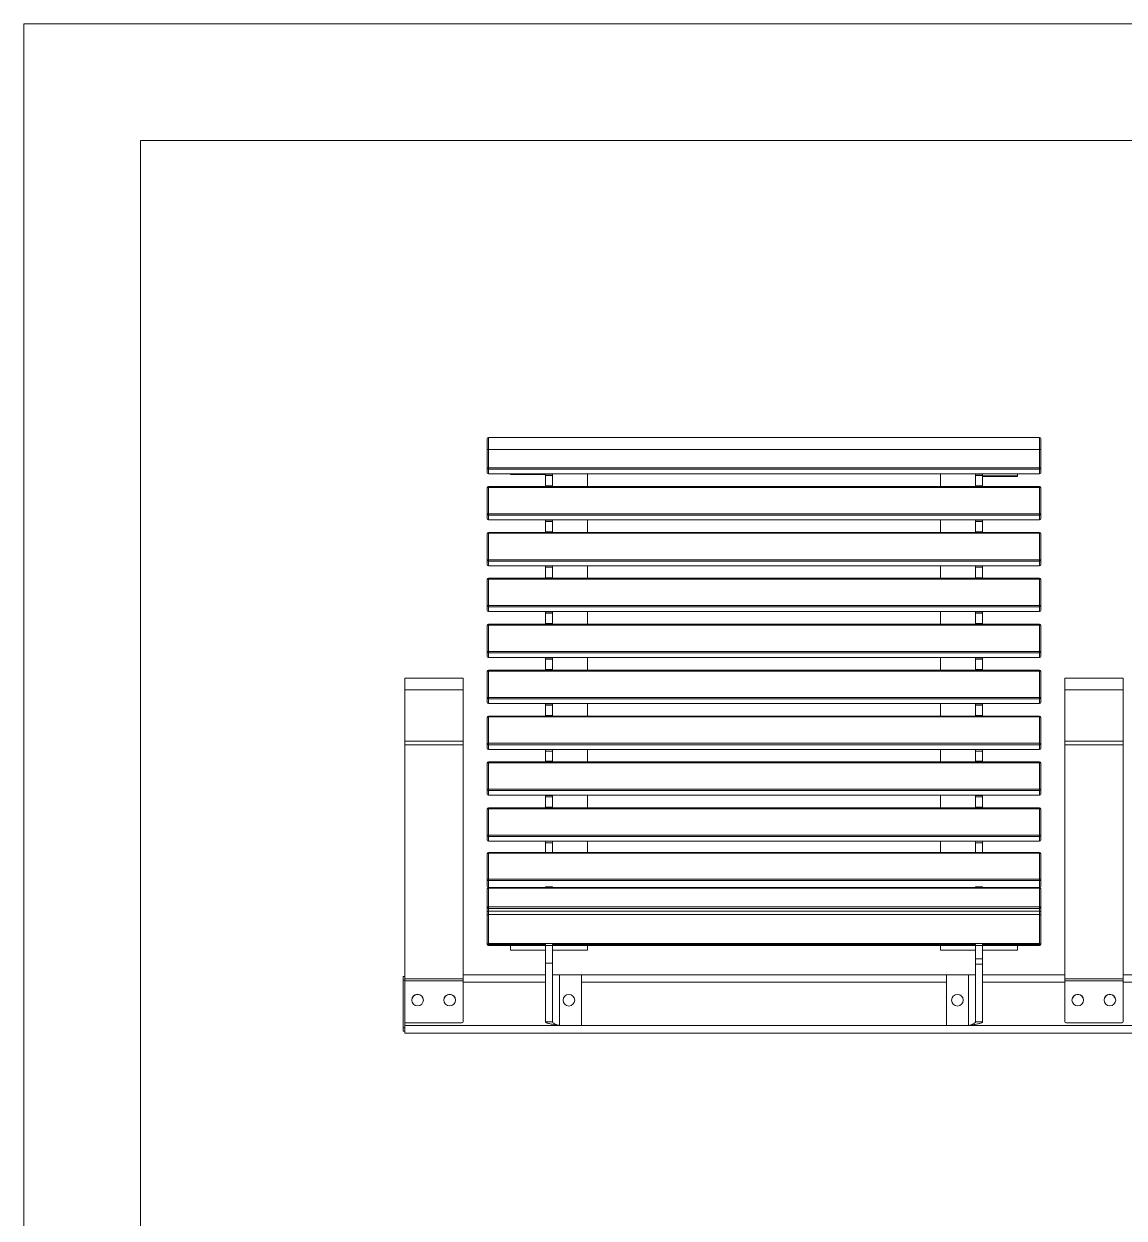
# Model space of a CAD drawing. Header units: millimetres. Extents: x 2717 to 8657, y -3129 to 1071.
# Drawn here: x 2717 to 3662, y 46 to 1071 of the extents above; entities that cross this region are included whole.
import ezdxf

# ---------------------------------------------------------------- set-up
doc = ezdxf.new("R2010")
doc.units = ezdxf.units.MM
doc.layers.add('tabelka', color=155, linetype='Continuous')

# ---------------------------------------------------------------- blocks, each defined once
blk = doc.blocks.new('front')
at = {"color": 7, "linetype": 'Continuous', "lineweight": 15}
for p, q in [((-5113.3, -1419.1), (-5113.3, -1409.6)), ((-4639.3, -1408.6), (-5112.3, -1408.6)), ((-5112.3, -1408.6), (-5112.3, -1418.9)), ((-4639.3, -1418.9), (-4639.3, -1408.6)), ((-4638.3, -1409.6), (-4638.3, -1419.1)), ((-5113.3, -1434.9), (-5113.3, -1419.1)), ((-5112.3, -1418.9), (-5112.3, -1434.7)), ((-4639.3, -1418.9), (-5112.3, -1418.9)), ((-4639.3, -1434.7), (-4639.3, -1418.9)), ((-4638.3, -1419.1), (-4638.3, -1434.9)), ((-5113.3, -1438.9), (-5113.3, -1434.9)), ((-5112.3, -1434.7), (-5112.3, -1435.8)), ((-5112.3, -1434.7), (-4639.3, -1434.7)), ((-4639.3, -1435.8), (-5112.3, -1435.8)), ((-5112.3, -1435.8), (-5112.3, -1439.8)), ((-5112.3, -1439.8), (-4639.3, -1439.8)), ((-5112.3, -1439.9), (-5112.3, -1439.8)), ((-5112.3, -1439.9), (-4639.3, -1439.9)), ((-5093.3, -1439.9), (-5093.3, -1440.4)), ((-5063.3, -1440.4), (-5093.3, -1440.4)), ((-5063.3, -1440), (-5063.3, -1439.9)), ((-5057.3, -1440), (-5063.3, -1440)), ((-5063.3, -1441.2), (-5063.3, -1440)), ((-5057.3, -1441.2), (-5063.3, -1441.2)), ((-5063.3, -1450.1), (-5063.3, -1441.2)), ((-5057.3, -1440), (-5057.3, -1439.9)), ((-5057.3, -1440), (-5057.3, -1441.2)), ((-5057.3, -1450.1), (-5057.3, -1441.2)), ((-5027.3, -1439.9), (-5027.3, -1450.6)), ((-4724.3, -1439.9), (-4724.3, -1450.6)), ((-4694.3, -1440), (-4694.3, -1439.9)), ((-4688.3, -1440), (-4694.3, -1440)), ((-4694.3, -1441.2), (-4694.3, -1440)), ((-4688.3, -1441.2), (-4694.3, -1441.2)), ((-4694.3, -1450.1), (-4694.3, -1441.2)), ((-4688.3, -1440), (-4688.3, -1439.9)), ((-4688.3, -1440), (-4688.3, -1441.2)), ((-4688.3, -1450.1), (-4688.3, -1441.2)), ((-4658.3, -1441.5), (-4688.3, -1441.5)), ((-4658.3, -1442.2), (-4688.3, -1442.2)), ((-4658.3, -1439.9), (-4658.3, -1441.5)), ((-4658.3, -1441.5), (-4658.3, -1442.2)), ((-4639.3, -1435.8), (-4639.3, -1434.7)), ((-4639.3, -1439.8), (-4639.3, -1435.8)), ((-4639.3, -1439.8), (-4639.3, -1439.9)), ((-4638.3, -1434.9), (-4638.3, -1438.9)), ((-5113.3, -1474.3), (-5113.3, -1451.6)), ((-4639.3, -1450.6), (-5112.3, -1450.6)), ((-5112.3, -1450.6), (-5112.3, -1451.4)), ((-5112.3, -1451.4), (-5112.3, -1474.1)), ((-4639.3, -1451.4), (-5112.3, -1451.4)), ((-5063.3, -1450.1), (-5057.3, -1450.1)), ((-5063.3, -1450.6), (-5063.3, -1450.1)), ((-5057.3, -1450.1), (-5057.3, -1450.6)), ((-4694.3, -1450.1), (-4688.3, -1450.1)), ((-4694.3, -1450.6), (-4694.3, -1450.1)), ((-4688.3, -1450.1), (-4688.3, -1450.6)), ((-4639.3, -1451.4), (-4639.3, -1450.6)), ((-4639.3, -1474.1), (-4639.3, -1451.4)), ((-4638.3, -1451.6), (-4638.3, -1474.3)), ((-5113.3, -1478.2), (-5113.3, -1474.3)), ((-5112.3, -1475.2), (-5112.3, -1474.1)), ((-5112.3, -1474.1), (-4639.3, -1474.1)), ((-4639.3, -1475.2), (-5112.3, -1475.2)), ((-5112.3, -1475.2), (-5112.3, -1479.2)), ((-4639.3, -1474.1), (-4639.3, -1475.2)), ((-4639.3, -1479.2), (-4639.3, -1475.2)), ((-4638.3, -1474.3), (-4638.3, -1478.2)), ((-5112.3, -1479.2), (-4639.3, -1479.2)), ((-5112.3, -1479.2), (-4639.3, -1479.2)), ((-5112.3, -1479.2), (-5112.3, -1479.2)), ((-5063.3, -1479.4), (-5063.3, -1479.2)), ((-5057.3, -1479.4), (-5063.3, -1479.4)), ((-5063.3, -1480.6), (-5063.3, -1479.4)), ((-5057.3, -1480.6), (-5063.3, -1480.6)), ((-5063.3, -1489.5), (-5063.3, -1480.6)), ((-5057.3, -1479.4), (-5057.3, -1479.2)), ((-5057.3, -1479.4), (-5057.3, -1480.6)), ((-5057.3, -1489.5), (-5057.3, -1480.6)), ((-5027.3, -1479.2), (-5027.3, -1490)), ((-4724.3, -1479.2), (-4724.3, -1490)), ((-4694.3, -1479.4), (-4694.3, -1479.2)), ((-4688.3, -1479.4), (-4694.3, -1479.4)), ((-4694.3, -1480.6), (-4694.3, -1479.4)), ((-4688.3, -1480.6), (-4694.3, -1480.6)), ((-4694.3, -1489.5), (-4694.3, -1480.6)), ((-4688.3, -1479.4), (-4688.3, -1479.2)), ((-4688.3, -1479.4), (-4688.3, -1480.6)), ((-4688.3, -1489.5), (-4688.3, -1480.6)), ((-4639.3, -1479.2), (-4639.3, -1479.2)), ((-5113.3, -1513.6), (-5113.3, -1491)), ((-4639.3, -1490), (-5112.3, -1490)), ((-5112.3, -1490), (-5112.3, -1490.8)), ((-5112.3, -1490.8), (-5112.3, -1513.5)), ((-4639.3, -1490.8), (-5112.3, -1490.8)), ((-5063.3, -1489.5), (-5057.3, -1489.5)), ((-5063.3, -1490), (-5063.3, -1489.5)), ((-5057.3, -1489.5), (-5057.3, -1490)), ((-4694.3, -1489.5), (-4688.3, -1489.5)), ((-4694.3, -1490), (-4694.3, -1489.5)), ((-4688.3, -1489.5), (-4688.3, -1490)), ((-4639.3, -1490.8), (-4639.3, -1490)), ((-4639.3, -1513.5), (-4639.3, -1490.8)), ((-4638.3, -1491), (-4638.3, -1513.6)), ((-5113.3, -1517.6), (-5113.3, -1513.6)), ((-5112.3, -1513.5), (-4639.3, -1513.5)), ((-5112.3, -1514.6), (-5112.3, -1513.5)), ((-4639.3, -1514.6), (-5112.3, -1514.6)), ((-5112.3, -1514.6), (-5112.3, -1518.6)), ((-4639.3, -1513.5), (-4639.3, -1514.6)), ((-4639.3, -1518.6), (-4639.3, -1514.6)), ((-4638.3, -1513.6), (-4638.3, -1517.6)), ((-5112.3, -1518.6), (-4639.3, -1518.6)), ((-5112.3, -1518.6), (-4639.3, -1518.6)), ((-5112.3, -1518.6), (-5112.3, -1518.6)), ((-5063.3, -1518.8), (-5063.3, -1518.6)), ((-5057.3, -1518.8), (-5063.3, -1518.8)), ((-5063.3, -1520), (-5063.3, -1518.8)), ((-5057.3, -1520), (-5063.3, -1520)), ((-5063.3, -1528.9), (-5063.3, -1520)), ((-5057.3, -1518.8), (-5057.3, -1518.6)), ((-5057.3, -1518.8), (-5057.3, -1520)), ((-5057.3, -1528.9), (-5057.3, -1520)), ((-5027.3, -1518.6), (-5027.3, -1529.4)), ((-4724.3, -1518.6), (-4724.3, -1529.4)), ((-4694.3, -1518.8), (-4694.3, -1518.6)), ((-4688.3, -1518.8), (-4694.3, -1518.8)), ((-4694.3, -1520), (-4694.3, -1518.8)), ((-4688.3, -1520), (-4694.3, -1520)), ((-4694.3, -1528.9), (-4694.3, -1520)), ((-4688.3, -1518.8), (-4688.3, -1518.6)), ((-4688.3, -1518.8), (-4688.3, -1520)), ((-4688.3, -1528.9), (-4688.3, -1520)), ((-4639.3, -1518.6), (-4639.3, -1518.6)), ((-5113.3, -1553), (-5113.3, -1530.4)), ((-4639.3, -1529.4), (-5112.3, -1529.4)), ((-5112.3, -1529.4), (-5112.3, -1530.2)), ((-5112.3, -1530.2), (-5112.3, -1552.9)), ((-4639.3, -1530.2), (-5112.3, -1530.2)), ((-5063.3, -1528.9), (-5057.3, -1528.9)), ((-5063.3, -1529.4), (-5063.3, -1528.9)), ((-5057.3, -1528.9), (-5057.3, -1529.4)), ((-4694.3, -1528.9), (-4688.3, -1528.9)), ((-4694.3, -1529.4), (-4694.3, -1528.9)), ((-4688.3, -1528.9), (-4688.3, -1529.4)), ((-4639.3, -1530.2), (-4639.3, -1529.4)), ((-4639.3, -1552.9), (-4639.3, -1530.2)), ((-4638.3, -1530.4), (-4638.3, -1553)), ((-5113.3, -1557), (-5113.3, -1553)), ((-5112.3, -1554), (-5112.3, -1552.9)), ((-5112.3, -1552.9), (-4639.3, -1552.9)), ((-4639.3, -1554), (-5112.3, -1554)), ((-5112.3, -1554), (-5112.3, -1558)), ((-4639.3, -1552.9), (-4639.3, -1554)), ((-4639.3, -1558), (-4639.3, -1554)), ((-4638.3, -1553), (-4638.3, -1557)), ((-5112.3, -1558), (-4639.3, -1558)), ((-5112.3, -1558), (-4639.3, -1558)), ((-5112.3, -1558), (-5112.3, -1558)), ((-5063.3, -1558.2), (-5063.3, -1558)), ((-5057.3, -1558.2), (-5063.3, -1558.2)), ((-5063.3, -1559.4), (-5063.3, -1558.2)), ((-5057.3, -1559.4), (-5063.3, -1559.4)), ((-5063.3, -1568.3), (-5063.3, -1559.4)), ((-5057.3, -1558.2), (-5057.3, -1558)), ((-5057.3, -1558.2), (-5057.3, -1559.4)), ((-5057.3, -1568.3), (-5057.3, -1559.4)), ((-5027.3, -1558), (-5027.3, -1568.8)), ((-4724.3, -1558), (-4724.3, -1568.8)), ((-4694.3, -1558.2), (-4694.3, -1558)), ((-4688.3, -1558.2), (-4694.3, -1558.2)), ((-4694.3, -1559.4), (-4694.3, -1558.2)), ((-4688.3, -1559.4), (-4694.3, -1559.4)), ((-4694.3, -1568.3), (-4694.3, -1559.4)), ((-4688.3, -1558.2), (-4688.3, -1558)), ((-4688.3, -1558.2), (-4688.3, -1559.4)), ((-4688.3, -1568.3), (-4688.3, -1559.4)), ((-4639.3, -1558), (-4639.3, -1558)), ((-5113.3, -1592.4), (-5113.3, -1569.8)), ((-4639.3, -1568.8), (-5112.3, -1568.8)), ((-5112.3, -1568.8), (-5112.3, -1569.6)), ((-5112.3, -1569.6), (-5112.3, -1592.3)), ((-4639.3, -1569.6), (-5112.3, -1569.6)), ((-5063.3, -1568.3), (-5057.3, -1568.3)), ((-5063.3, -1568.8), (-5063.3, -1568.3)), ((-5057.3, -1568.3), (-5057.3, -1568.8)), ((-4694.3, -1568.3), (-4688.3, -1568.3)), ((-4694.3, -1568.8), (-4694.3, -1568.3)), ((-4688.3, -1568.3), (-4688.3, -1568.8)), ((-4639.3, -1569.6), (-4639.3, -1568.8)), ((-4639.3, -1592.3), (-4639.3, -1569.6)), ((-4638.3, -1569.8), (-4638.3, -1592.4)), ((-5113.3, -1596.4), (-5113.3, -1592.4)), ((-5112.3, -1593.4), (-5112.3, -1592.3)), ((-5112.3, -1592.3), (-4639.3, -1592.3)), ((-4639.3, -1593.4), (-5112.3, -1593.4)), ((-5112.3, -1593.4), (-5112.3, -1597.4)), ((-5112.3, -1597.4), (-4639.3, -1597.4)), ((-5112.3, -1597.4), (-4639.3, -1597.4)), ((-5112.3, -1597.4), (-5112.3, -1597.4)), ((-5063.3, -1597.6), (-5063.3, -1597.4)), ((-5057.3, -1597.6), (-5063.3, -1597.6)), ((-5063.3, -1598.8), (-5063.3, -1597.6)), ((-5057.3, -1597.6), (-5057.3, -1597.4)), ((-5057.3, -1597.6), (-5057.3, -1598.8)), ((-5027.3, -1597.4), (-5027.3, -1608.2)), ((-4724.3, -1597.4), (-4724.3, -1608.2)), ((-4694.3, -1597.6), (-4694.3, -1597.4)), ((-4688.3, -1597.6), (-4694.3, -1597.6)), ((-4694.3, -1598.8), (-4694.3, -1597.6)), ((-4688.3, -1597.6), (-4688.3, -1597.4)), ((-4688.3, -1597.6), (-4688.3, -1598.8)), ((-4639.3, -1592.3), (-4639.3, -1593.4)), ((-4639.3, -1597.4), (-4639.3, -1593.4)), ((-4639.3, -1597.4), (-4639.3, -1597.4)), ((-4638.3, -1592.4), (-4638.3, -1596.4)), ((-4639.3, -1608.2), (-5112.3, -1608.2)), ((-5112.3, -1608.2), (-5112.3, -1609)), ((-5057.3, -1598.8), (-5063.3, -1598.8)), ((-5063.3, -1607.7), (-5063.3, -1598.8)), ((-5063.3, -1607.7), (-5057.3, -1607.7)), ((-5063.3, -1608.2), (-5063.3, -1607.7)), ((-5057.3, -1607.7), (-5057.3, -1598.8)), ((-5057.3, -1607.7), (-5057.3, -1608.2)), ((-4688.3, -1598.8), (-4694.3, -1598.8)), ((-4694.3, -1607.7), (-4694.3, -1598.8)), ((-4694.3, -1607.7), (-4688.3, -1607.7)), ((-4694.3, -1608.2), (-4694.3, -1607.7)), ((-4688.3, -1607.7), (-4688.3, -1598.8)), ((-4688.3, -1607.7), (-4688.3, -1608.2)), ((-4639.3, -1609), (-4639.3, -1608.2)), ((-5184.1, -1615), (-5134.1, -1615)), ((-5184.1, -1615), (-5184.1, -1625)), ((-5134.1, -1615), (-5134.1, -1625)), ((-5113.3, -1631.8), (-5113.3, -1609.2)), ((-5112.3, -1609), (-5112.3, -1631.6)), ((-4639.3, -1609), (-5112.3, -1609)), ((-4639.3, -1631.6), (-4639.3, -1609)), ((-4638.3, -1609.2), (-4638.3, -1631.8)), ((-4617.5, -1615), (-4617.5, -1625)), ((-4617.5, -1615), (-4567.5, -1615)), ((-4567.5, -1615), (-4567.5, -1625)), ((-5184.1, -1625), (-5184.1, -1669.2)), ((-5184.1, -1625), (-5134.1, -1625)), ((-5134.1, -1625), (-5134.1, -1669.2)), ((-4617.5, -1625), (-4567.5, -1625)), ((-4617.5, -1625), (-4617.5, -1669.2)), ((-4567.5, -1625), (-4567.5, -1669.2)), ((-5113.3, -1635.8), (-5113.3, -1631.8)), ((-5112.3, -1631.6), (-4639.3, -1631.6)), ((-5112.3, -1632.8), (-5112.3, -1631.6)), ((-4639.3, -1632.8), (-5112.3, -1632.8)), ((-5112.3, -1632.8), (-5112.3, -1636.8)), ((-5112.3, -1636.8), (-4639.3, -1636.8)), ((-5112.3, -1636.8), (-4639.3, -1636.8)), ((-5112.3, -1636.8), (-5112.3, -1636.8)), ((-5063.3, -1637), (-5063.3, -1636.8)), ((-5057.3, -1637), (-5063.3, -1637)), ((-5063.3, -1638.2), (-5063.3, -1637)), ((-5057.3, -1638.2), (-5063.3, -1638.2)), ((-5063.3, -1647.1), (-5063.3, -1638.2)), ((-5057.3, -1637), (-5057.3, -1636.8)), ((-5057.3, -1637), (-5057.3, -1638.2)), ((-5057.3, -1647.1), (-5057.3, -1638.2)), ((-5027.3, -1636.8), (-5027.3, -1647.6)), ((-4724.3, -1636.8), (-4724.3, -1647.6)), ((-4694.3, -1637), (-4694.3, -1636.8)), ((-4688.3, -1637), (-4694.3, -1637)), ((-4694.3, -1638.2), (-4694.3, -1637)), ((-4688.3, -1638.2), (-4694.3, -1638.2)), ((-4694.3, -1647.1), (-4694.3, -1638.2)), ((-4688.3, -1637), (-4688.3, -1636.8)), ((-4688.3, -1637), (-4688.3, -1638.2)), ((-4688.3, -1647.1), (-4688.3, -1638.2)), ((-4639.3, -1631.6), (-4639.3, -1632.8)), ((-4639.3, -1636.8), (-4639.3, -1632.8)), ((-4639.3, -1636.8), (-4639.3, -1636.8)), ((-4638.3, -1631.8), (-4638.3, -1635.8)), ((-5113.3, -1671.2), (-5113.3, -1648.6)), ((-4639.3, -1647.6), (-5112.3, -1647.6)), ((-5112.3, -1647.6), (-5112.3, -1648.4)), ((-5112.3, -1648.4), (-5112.3, -1671)), ((-4639.3, -1648.4), (-5112.3, -1648.4)), ((-5063.3, -1647.1), (-5057.3, -1647.1)), ((-5063.3, -1647.6), (-5063.3, -1647.1)), ((-5057.3, -1647.1), (-5057.3, -1647.6)), ((-4694.3, -1647.1), (-4688.3, -1647.1)), ((-4694.3, -1647.6), (-4694.3, -1647.1)), ((-4688.3, -1647.1), (-4688.3, -1647.6)), ((-4639.3, -1648.4), (-4639.3, -1647.6)), ((-4639.3, -1671), (-4639.3, -1648.4)), ((-4638.3, -1648.6), (-4638.3, -1671.2)), ((-5184.1, -1669.2), (-5184.1, -1672.4)), ((-5184.1, -1669.2), (-5134.1, -1669.2)), ((-5134.1, -1669.2), (-5134.1, -1672.4)), ((-4617.5, -1669.2), (-4617.5, -1672.4)), ((-4617.5, -1669.2), (-4567.5, -1669.2)), ((-4567.5, -1669.2), (-4567.5, -1672.4)), ((-5184.1, -1672.4), (-5134.1, -1672.4)), ((-5184.1, -1672.4), (-5184.1, -1873.1)), ((-5134.1, -1672.4), (-5134.1, -1873.1)), ((-5113.3, -1675.2), (-5113.3, -1671.2)), ((-5112.3, -1671), (-4639.3, -1671)), ((-5112.3, -1672.2), (-5112.3, -1671)), ((-4639.3, -1672.2), (-5112.3, -1672.2)), ((-5112.3, -1672.2), (-5112.3, -1676.2)), ((-5112.3, -1676.2), (-4639.3, -1676.2)), ((-5112.3, -1676.2), (-4639.3, -1676.2)), ((-5112.3, -1676.2), (-5112.3, -1676.2)), ((-5063.3, -1676.3), (-5063.3, -1676.2)), ((-5057.3, -1676.3), (-5063.3, -1676.3)), ((-5063.3, -1677.6), (-5063.3, -1676.3)), ((-5057.3, -1677.6), (-5063.3, -1677.6)), ((-5063.3, -1686.4), (-5063.3, -1677.6)), ((-5057.3, -1676.3), (-5057.3, -1676.2)), ((-5057.3, -1676.3), (-5057.3, -1677.6)), ((-5057.3, -1686.4), (-5057.3, -1677.6)), ((-5027.3, -1676.2), (-5027.3, -1687)), ((-4724.3, -1676.2), (-4724.3, -1687)), ((-4694.3, -1676.3), (-4694.3, -1676.2)), ((-4688.3, -1676.3), (-4694.3, -1676.3)), ((-4694.3, -1677.6), (-4694.3, -1676.3)), ((-4688.3, -1677.6), (-4694.3, -1677.6)), ((-4694.3, -1686.4), (-4694.3, -1677.6)), ((-4688.3, -1676.3), (-4688.3, -1676.2)), ((-4688.3, -1676.3), (-4688.3, -1677.6)), ((-4688.3, -1686.4), (-4688.3, -1677.6)), ((-4639.3, -1671), (-4639.3, -1672.2)), ((-4639.3, -1676.2), (-4639.3, -1672.2)), ((-4639.3, -1676.2), (-4639.3, -1676.2)), ((-4638.3, -1671.2), (-4638.3, -1675.2)), ((-4617.5, -1672.4), (-4567.5, -1672.4)), ((-4617.5, -1672.4), (-4617.5, -1873.1)), ((-4567.5, -1672.4), (-4567.5, -1873.1)), ((-5113.3, -1710.6), (-5113.3, -1688)), ((-4639.3, -1687), (-5112.3, -1687)), ((-5112.3, -1687), (-5112.3, -1687.8)), ((-5112.3, -1687.8), (-5112.3, -1710.4)), ((-4639.3, -1687.8), (-5112.3, -1687.8)), ((-5063.3, -1686.4), (-5057.3, -1686.4)), ((-5063.3, -1687), (-5063.3, -1686.4)), ((-5057.3, -1686.4), (-5057.3, -1687)), ((-4694.3, -1686.4), (-4688.3, -1686.4)), ((-4694.3, -1687), (-4694.3, -1686.4)), ((-4688.3, -1686.4), (-4688.3, -1687)), ((-4639.3, -1687.8), (-4639.3, -1687)), ((-4639.3, -1710.4), (-4639.3, -1687.8)), ((-4638.3, -1688), (-4638.3, -1710.6)), ((-5113.3, -1714.6), (-5113.3, -1710.6)), ((-5112.3, -1711.6), (-5112.3, -1710.4)), ((-5112.3, -1710.4), (-4639.3, -1710.4)), ((-4639.3, -1710.4), (-4639.3, -1711.6)), ((-4638.3, -1710.6), (-4638.3, -1714.6)), ((-4639.3, -1711.6), (-5112.3, -1711.6)), ((-5112.3, -1711.6), (-5112.3, -1715.6)), ((-5112.3, -1715.6), (-4639.3, -1715.6)), ((-5112.3, -1715.6), (-4639.3, -1715.6)), ((-5112.3, -1715.6), (-5112.3, -1715.6)), ((-5063.3, -1715.7), (-5063.3, -1715.6)), ((-5057.3, -1715.7), (-5063.3, -1715.7)), ((-5063.3, -1717), (-5063.3, -1715.7)), ((-5057.3, -1717), (-5063.3, -1717)), ((-5063.3, -1725.8), (-5063.3, -1717)), ((-5057.3, -1715.7), (-5057.3, -1715.6)), ((-5057.3, -1715.7), (-5057.3, -1717)), ((-5057.3, -1725.8), (-5057.3, -1717)), ((-5027.3, -1715.6), (-5027.3, -1726.3)), ((-4724.3, -1715.6), (-4724.3, -1726.3)), ((-4694.3, -1715.7), (-4694.3, -1715.6)), ((-4688.3, -1715.7), (-4694.3, -1715.7)), ((-4694.3, -1717), (-4694.3, -1715.7)), ((-4688.3, -1717), (-4694.3, -1717)), ((-4694.3, -1725.8), (-4694.3, -1717)), ((-4688.3, -1715.7), (-4688.3, -1715.6)), ((-4688.3, -1715.7), (-4688.3, -1717)), ((-4688.3, -1725.8), (-4688.3, -1717)), ((-4639.3, -1715.6), (-4639.3, -1711.6)), ((-4639.3, -1715.6), (-4639.3, -1715.6)), ((-5113.3, -1750), (-5113.3, -1727.3)), ((-4639.3, -1726.3), (-5112.3, -1726.3)), ((-5112.3, -1726.3), (-5112.3, -1727.2)), ((-5112.3, -1727.2), (-5112.3, -1749.8)), ((-4639.3, -1727.2), (-5112.3, -1727.2)), ((-5063.3, -1725.8), (-5057.3, -1725.8)), ((-5063.3, -1726.3), (-5063.3, -1725.8)), ((-5057.3, -1725.8), (-5057.3, -1726.3)), ((-4694.3, -1725.8), (-4688.3, -1725.8)), ((-4694.3, -1726.3), (-4694.3, -1725.8)), ((-4688.3, -1725.8), (-4688.3, -1726.3)), ((-4639.3, -1727.2), (-4639.3, -1726.3)), ((-4639.3, -1749.8), (-4639.3, -1727.2)), ((-4638.3, -1727.3), (-4638.3, -1750)), ((-5113.3, -1754), (-5113.3, -1750)), ((-5112.3, -1749.8), (-4639.3, -1749.8)), ((-5112.3, -1751), (-5112.3, -1749.8)), ((-4639.3, -1751), (-5112.3, -1751)), ((-5112.3, -1751), (-5112.3, -1755)), ((-4639.3, -1749.8), (-4639.3, -1751)), ((-4639.3, -1755), (-4639.3, -1751)), ((-4638.3, -1750), (-4638.3, -1754)), ((-5112.3, -1755), (-4639.3, -1755)), ((-5112.3, -1755), (-4639.3, -1755)), ((-5112.3, -1755), (-5112.3, -1755)), ((-5063.3, -1755.1), (-5063.3, -1755)), ((-5057.3, -1755.1), (-5063.3, -1755.1)), ((-5063.3, -1756.4), (-5063.3, -1755.1)), ((-5057.3, -1756.4), (-5063.3, -1756.4)), ((-5063.3, -1764.6), (-5063.3, -1756.4)), ((-5057.3, -1755.1), (-5057.3, -1755)), ((-5057.3, -1755.1), (-5057.3, -1756.4)), ((-5057.3, -1764.6), (-5057.3, -1756.4)), ((-5027.3, -1755), (-5027.3, -1764.6)), ((-4724.3, -1755), (-4724.3, -1764.6)), ((-4694.3, -1755.1), (-4694.3, -1755)), ((-4688.3, -1755.1), (-4694.3, -1755.1)), ((-4694.3, -1756.4), (-4694.3, -1755.1)), ((-4688.3, -1756.4), (-4694.3, -1756.4)), ((-4694.3, -1764.6), (-4694.3, -1756.4)), ((-4688.3, -1755.1), (-4688.3, -1755)), ((-4688.3, -1755.1), (-4688.3, -1756.4)), ((-4688.3, -1764.6), (-4688.3, -1756.4)), ((-4639.3, -1755), (-4639.3, -1755)), ((-5113.3, -1787.9), (-5113.3, -1765.6)), ((-4639.3, -1764.6), (-5112.3, -1764.6)), ((-5112.3, -1764.6), (-5112.3, -1765.4)), ((-5112.3, -1765.4), (-5112.3, -1787.6)), ((-4639.3, -1765.4), (-5112.3, -1765.4)), ((-4639.3, -1765.4), (-4639.3, -1764.6)), ((-4639.3, -1787.6), (-4639.3, -1765.4)), ((-4638.3, -1765.6), (-4638.3, -1787.9)), ((-5113.3, -1793.7), (-5113.3, -1787.9)), ((-5112.3, -1788.8), (-5112.3, -1787.6)), ((-5112.3, -1787.6), (-4639.3, -1787.6)), ((-4639.3, -1788.8), (-5112.3, -1788.8)), ((-5112.3, -1788.8), (-5112.3, -1794.6)), ((-4639.3, -1787.6), (-4639.3, -1788.8)), ((-4639.3, -1794.6), (-4639.3, -1788.8)), ((-4638.3, -1787.9), (-4638.3, -1793.7)), ((-5113.3, -1811.9), (-5113.3, -1796)), ((-5112.3, -1794.6), (-5063.3, -1794.6)), ((-5112.3, -1794.7), (-5112.3, -1794.6)), ((-5112.3, -1794.7), (-5063.3, -1794.7)), ((-4639.3, -1795), (-5112.3, -1795)), ((-5112.3, -1795.2), (-5112.3, -1795)), ((-5112.3, -1795.2), (-5112.3, -1811.2)), ((-4639.3, -1795.2), (-5112.3, -1795.2)), ((-5057.3, -1794.1), (-5063.3, -1794.1)), ((-5063.3, -1794.9), (-5063.3, -1794.1)), ((-5057.3, -1794.9), (-5063.3, -1794.9)), ((-5057.3, -1794.1), (-5057.3, -1794.9)), ((-5057.3, -1794.6), (-4694.3, -1794.6)), ((-5057.3, -1794.7), (-4694.3, -1794.7)), ((-5027.3, -1794.7), (-5027.3, -1795)), ((-4724.3, -1794.7), (-4724.3, -1795)), ((-4688.3, -1794.1), (-4694.3, -1794.1)), ((-4694.3, -1794.9), (-4694.3, -1794.1)), ((-4688.3, -1794.9), (-4694.3, -1794.9)), ((-4688.3, -1794.1), (-4688.3, -1794.9)), ((-4688.3, -1794.6), (-4639.3, -1794.6)), ((-4688.3, -1794.7), (-4639.3, -1794.7)), ((-4639.3, -1794.6), (-4639.3, -1794.7)), ((-4639.3, -1795), (-4639.3, -1795.2)), ((-4639.3, -1811.2), (-4639.3, -1795.2)), ((-4638.3, -1796), (-4638.3, -1811.9)), ((-5113.3, -1816.1), (-5113.3, -1811.9)), ((-5112.3, -1811.2), (-5112.3, -1812.6)), ((-5112.3, -1811.2), (-4639.3, -1811.2)), ((-4639.3, -1812.6), (-5112.3, -1812.6)), ((-5112.3, -1812.6), (-5112.3, -1815.1)), ((-4639.3, -1812.6), (-4639.3, -1811.2)), ((-4639.3, -1815.1), (-4639.3, -1812.6)), ((-4638.3, -1811.9), (-4638.3, -1816.1)), ((-5113.3, -1818.9), (-5113.3, -1816.1)), ((-5113.3, -1841.9), (-5113.3, -1818.9)), ((-4639.3, -1815.1), (-5112.3, -1815.1)), ((-4639.3, -1815.1), (-5112.3, -1815.1)), ((-5112.3, -1815.1), (-5112.3, -1817.9)), ((-5112.3, -1815.1), (-5112.3, -1815.1)), ((-5112.3, -1817.9), (-5112.3, -1842.9)), ((-4639.3, -1817.9), (-5112.3, -1817.9)), ((-4639.3, -1817.9), (-4639.3, -1815.1)), ((-4639.3, -1815.1), (-4639.3, -1815.1)), ((-4639.3, -1842.9), (-4639.3, -1817.9)), ((-4638.3, -1816.1), (-4638.3, -1818.9)), ((-4638.3, -1818.9), (-4638.3, -1841.9)), ((-5113.3, -1843.6), (-5113.3, -1841.9)), ((-5113.3, -1843.6), (-5112.3, -1843.6)), ((-4639.3, -1842.9), (-5112.3, -1842.9)), ((-5112.3, -1842.9), (-5112.3, -1843.6)), ((-5112.3, -1844.6), (-5112.3, -1843.6)), ((-5112.3, -1843.6), (-5063.3, -1843.6)), ((-5063.3, -1844.6), (-5063.3, -1842.9)), ((-5057.3, -1844.6), (-5057.3, -1842.9)), ((-5057.3, -1843.6), (-4694.3, -1843.6)), ((-4694.3, -1844.6), (-4694.3, -1842.9)), ((-4688.3, -1844.6), (-4688.3, -1842.9)), ((-4688.3, -1843.6), (-4639.3, -1843.6)), ((-4639.3, -1843.6), (-4639.3, -1842.9)), ((-4639.3, -1843.6), (-4638.3, -1843.6)), ((-4639.3, -1843.6), (-4639.3, -1844.6)), ((-4638.3, -1841.9), (-4638.3, -1843.6)), ((-5093.3, -1844.6), (-5112.3, -1844.6)), ((-5063.3, -1844.6), (-5093.3, -1844.6)), ((-5093.3, -1844.6), (-5093.3, -1848.6)), ((-5063.3, -1848.6), (-5093.3, -1848.6)), ((-5063.3, -1844.6), (-5063.3, -1848.6)), ((-5057.3, -1844.6), (-5063.3, -1844.6)), ((-5063.3, -1859.6), (-5063.3, -1844.6)), ((-5057.3, -1844.6), (-5057.3, -1848.6)), ((-5057.3, -1844.6), (-5027.3, -1844.6)), ((-5057.3, -1859.6), (-5057.3, -1844.6)), ((-5057.3, -1848.6), (-5027.3, -1848.6)), ((-5027.3, -1844.6), (-5027.3, -1848.6)), ((-4724.3, -1844.6), (-5027.3, -1844.6)), ((-4724.3, -1844.6), (-4724.3, -1848.6)), ((-4724.3, -1844.6), (-4694.3, -1844.6)), ((-4724.3, -1848.6), (-4694.3, -1848.6)), ((-4694.3, -1844.6), (-4694.3, -1848.6)), ((-4688.3, -1844.6), (-4694.3, -1844.6)), ((-4694.3, -1855.8), (-4694.3, -1844.6)), ((-4688.3, -1844.6), (-4688.3, -1848.6)), ((-4658.3, -1844.6), (-4688.3, -1844.6)), ((-4688.3, -1855.8), (-4688.3, -1844.6)), ((-4658.3, -1848.6), (-4688.3, -1848.6)), ((-4658.3, -1844.6), (-4658.3, -1848.6)), ((-4639.3, -1844.6), (-4658.3, -1844.6)), ((-5057.3, -1859.6), (-5063.3, -1859.6)), ((-5063.3, -1910), (-5063.3, -1859.6)), ((-5057.3, -1910), (-5057.3, -1859.6)), ((-4694.3, -1855.8), (-4688.3, -1855.8)), ((-4694.3, -1860.6), (-4694.3, -1855.8)), ((-4688.3, -1860.6), (-4694.3, -1860.6)), ((-4694.3, -1910), (-4694.3, -1860.6)), ((-4688.3, -1855.8), (-4688.3, -1860.6)), ((-4688.3, -1910), (-4688.3, -1860.6)), ((-5185.6, -1874.2), (-5185.6, -1871.2)), ((-5185.6, -1871.2), (-5184.1, -1871.2)), ((-5185.6, -1915), (-5185.6, -1874.2)), ((-5185.6, -1874.2), (-5184.1, -1874.2)), ((-5184.1, -1873.1), (-5134.1, -1873.1)), ((-5184.1, -1873.1), (-5184.1, -1874.7)), ((-5184.1, -1874.7), (-5134.1, -1874.7)), ((-5184.1, -1874.7), (-5184.1, -1909.8)), ((-5063.3, -1869.6), (-5134.1, -1869.6)), ((-5134.1, -1873.1), (-5134.1, -1874.7)), ((-5134.1, -1874.7), (-5134.1, -1909.8)), ((-5051.3, -1869.6), (-5057.3, -1869.6)), ((-5051.3, -1913.2), (-5051.3, -1869.6)), ((-5032.3, -1869.6), (-5051.3, -1869.6)), ((-5032.3, -1913.2), (-5032.3, -1869.6)), ((-4719.3, -1869.6), (-5032.3, -1869.6)), ((-4719.3, -1913.2), (-4719.3, -1869.6)), ((-4719.3, -1869.6), (-4700.3, -1869.6)), ((-4700.3, -1869.6), (-4700.3, -1913.2)), ((-4694.3, -1869.6), (-4700.3, -1869.6)), ((-4617.5, -1869.6), (-4688.3, -1869.6)), ((-4617.5, -1873.1), (-4567.5, -1873.1)), ((-4617.5, -1873.1), (-4617.5, -1874.7)), ((-4617.5, -1874.7), (-4567.5, -1874.7)), ((-4617.5, -1874.7), (-4617.5, -1909.8)), ((-4496.6, -1869.6), (-4567.5, -1869.6)), ((-4567.5, -1873.1), (-4567.5, -1874.7)), ((-4567.5, -1874.7), (-4567.5, -1909.8)), ((-5063.3, -1876), (-5134.1, -1876)), ((-4719.3, -1876), (-5032.3, -1876)), ((-4617.5, -1876), (-4688.3, -1876)), ((-4496.6, -1876), (-4567.5, -1876)), ((-5185.6, -1915), (-5184.1, -1915)), ((-5185.6, -1918), (-5185.6, -1915)), ((-5184.1, -1909.8), (-5184.1, -1909.8)), ((-5184.1, -1909.8), (-5184.1, -1913.2)), ((-1734.1, -1913.2), (-5184.1, -1913.2)), ((-5184.1, -1913.2), (-5184.1, -1919.6)), ((-5183.1, -1910.8), (-5135.1, -1910.8)), ((-5183.1, -1910.8), (-5183.1, -1910.8)), ((-5135.1, -1910.8), (-5135.1, -1910.8)), ((-5134.1, -1909.8), (-5134.1, -1909.8)), ((-5057.3, -1910), (-5063.3, -1910)), ((-5051.3, -1913.2), (-5032.3, -1913.2)), ((-4700.3, -1913.2), (-4719.3, -1913.2)), ((-4694.3, -1910), (-4688.3, -1910)), ((-4617.5, -1909.8), (-4617.5, -1909.8)), ((-4616.5, -1910.8), (-4568.5, -1910.8)), ((-4616.5, -1910.8), (-4616.5, -1910.8)), ((-4568.5, -1910.8), (-4568.5, -1910.8)), ((-4567.5, -1909.8), (-4567.5, -1909.8)), ((-5185.6, -1918), (-5184.1, -1918)), ((-1734.1, -1919.6), (-5184.1, -1919.6))]:
    blk.add_line(p, q, dxfattribs=at)
for centre in [(-5173.1, -1891.3), (-5145.6, -1891.3), (-5043.3, -1891.4), (-4709.8, -1891.4), (-4606.5, -1891.3), (-4579, -1891.3)]:
    blk.add_circle(centre, 5, dxfattribs=at)
for centre, radius, start, end in [((-5112.3, -1409.6), 1, 90, 180), ((-4639.3, -1409.6), 1, 0, 90), ((-5112.6, -1420.5), 1.59, 81.2205, 118.4816), ((-4639.1, -1420.5), 1.59, 61.5184, 98.7795), ((-5112.6, -1436.3), 1.59, 81.2205, 118.4816), ((-5112.3, -1434.9), 0.992, 180.4419, 270.4352), ((-5112.3, -1438.9), 1, 180, 270), ((-5112.3, -1438.8), 0.992, 180.4419, 270.4352), ((-4639.1, -1436.3), 1.59, 61.5184, 98.7795), ((-4639.3, -1434.9), 0.992, 269.5648, 359.5581), ((-4639.3, -1438.9), 1, 270, 0), ((-4639.3, -1438.8), 0.992, 269.5648, 359.5581), ((-5112.3, -1451.6), 1, 90, 180), ((-5112.6, -1453), 1.59, 81.2205, 118.4816), ((-4639.3, -1451.6), 1, 0, 90), ((-4639.1, -1453), 1.59, 61.5184, 98.7795), ((-5112.6, -1475.6), 1.59, 81.2205, 118.4816), ((-5112.3, -1474.2), 0.992, 180.4419, 270.4352), ((-4639.1, -1475.6), 1.59, 61.5184, 98.7795), ((-4639.3, -1474.2), 0.992, 269.5648, 359.5581), ((-5112.3, -1478.2), 1, 180, 270), ((-5112.3, -1478.2), 0.992, 180.4419, 270.4352), ((-4639.3, -1478.2), 1, 270, 0), ((-4639.3, -1478.2), 0.992, 269.5648, 359.5581), ((-5112.3, -1491), 1, 90, 180), ((-5112.6, -1492.4), 1.59, 81.2205, 118.4816), ((-4639.3, -1491), 1, 0, 90), ((-4639.1, -1492.4), 1.59, 61.5184, 98.7795), ((-5112.6, -1515), 1.59, 81.2205, 118.4816), ((-5112.3, -1513.6), 0.992, 180.4419, 270.4352), ((-4639.1, -1515), 1.59, 61.5184, 98.7795), ((-4639.3, -1513.6), 0.992, 269.5648, 359.5581), ((-5112.3, -1517.6), 1, 180, 270), ((-5112.3, -1517.6), 0.992, 180.4419, 270.4352), ((-4639.3, -1517.6), 1, 270, 0), ((-4639.3, -1517.6), 0.992, 269.5648, 359.5581), ((-5112.3, -1530.4), 1, 90, 180), ((-5112.6, -1531.8), 1.59, 81.2205, 118.4816), ((-4639.3, -1530.4), 1, 0, 90), ((-4639.1, -1531.8), 1.59, 61.5184, 98.7795), ((-5112.6, -1554.4), 1.59, 81.2205, 118.4816), ((-5112.3, -1553), 0.992, 180.4419, 270.4352), ((-5112.3, -1557), 1, 180, 270), ((-5112.3, -1557), 0.992, 180.4419, 270.4352), ((-4639.1, -1554.4), 1.59, 61.5184, 98.7795), ((-4639.3, -1553), 0.992, 269.5648, 359.5581), ((-4639.3, -1557), 1, 270, 0), ((-4639.3, -1557), 0.992, 269.5648, 359.5581), ((-5112.3, -1569.8), 1, 90, 180), ((-5112.6, -1571.2), 1.59, 81.2205, 118.4816), ((-4639.3, -1569.8), 1, 0, 90), ((-4639.1, -1571.2), 1.59, 61.5184, 98.7795), ((-5112.6, -1593.8), 1.59, 81.2205, 118.4816), ((-5112.3, -1592.4), 0.992, 180.4419, 270.4352), ((-5112.3, -1596.4), 1, 180, 270), ((-5112.3, -1596.4), 0.992, 180.4419, 270.4352), ((-4639.1, -1593.8), 1.59, 61.5184, 98.7795), ((-4639.3, -1592.4), 0.992, 269.5648, 359.5581), ((-4639.3, -1596.4), 1, 270, 0), ((-4639.3, -1596.4), 0.992, 269.5648, 359.5581), ((-5112.3, -1609.2), 1, 90, 180), ((-4639.3, -1609.2), 1, 0, 90), ((-5112.6, -1610.6), 1.59, 81.2205, 118.4816), ((-4639.1, -1610.6), 1.59, 61.5184, 98.7795), ((-5112.6, -1633.2), 1.59, 81.2205, 118.4816), ((-5112.3, -1631.8), 0.992, 180.4419, 270.4352), ((-5112.3, -1635.8), 1, 180, 270), ((-5112.3, -1635.8), 0.992, 180.4419, 270.4352), ((-4639.1, -1633.2), 1.59, 61.5184, 98.7795), ((-4639.3, -1631.8), 0.992, 269.5648, 359.5581), ((-4639.3, -1635.8), 1, 270, 0), ((-4639.3, -1635.8), 0.992, 269.5648, 359.5581), ((-5112.3, -1648.6), 1, 90, 180), ((-5112.6, -1650), 1.59, 81.2205, 118.4816), ((-4639.3, -1648.6), 1, 0, 90), ((-4639.1, -1650), 1.59, 61.5184, 98.7795), ((-5112.6, -1672.6), 1.59, 81.2205, 118.4816), ((-5112.3, -1671.2), 0.992, 180.4419, 270.4352), ((-5112.3, -1675.2), 1, 180, 270), ((-5112.3, -1675.2), 0.992, 180.4419, 270.4352), ((-4639.1, -1672.6), 1.59, 61.5184, 98.7795), ((-4639.3, -1671.2), 0.992, 269.5648, 359.5581), ((-4639.3, -1675.2), 1, 270, 0), ((-4639.3, -1675.2), 0.992, 269.5648, 359.5581), ((-5112.3, -1688), 1, 90, 180), ((-5112.6, -1689.3), 1.59, 81.2205, 118.4816), ((-4639.3, -1688), 1, 0, 90), ((-4639.1, -1689.3), 1.59, 61.5184, 98.7795), ((-5112.6, -1712), 1.59, 81.2205, 118.4816), ((-5112.3, -1710.6), 0.992, 180.4419, 270.4352), ((-4639.1, -1712), 1.59, 61.5184, 98.7795), ((-4639.3, -1710.6), 0.992, 269.5648, 359.5581), ((-5112.3, -1714.6), 1, 180, 270), ((-5112.3, -1714.6), 0.992, 180.4419, 270.4352), ((-4639.3, -1714.6), 1, 270, 0), ((-4639.3, -1714.6), 0.992, 269.5648, 359.5581), ((-5112.3, -1727.3), 1, 90, 180), ((-5112.6, -1728.7), 1.59, 81.2205, 118.4816), ((-4639.3, -1727.3), 1, 0, 90), ((-4639.1, -1728.7), 1.59, 61.5184, 98.7795), ((-5112.6, -1751.4), 1.59, 81.2205, 118.4816), ((-5112.3, -1750), 0.992, 180.4419, 270.4352), ((-4639.1, -1751.4), 1.59, 61.5184, 98.7795), ((-4639.3, -1750), 0.992, 269.5648, 359.5581), ((-5112.3, -1754), 1, 180, 270), ((-5112.3, -1754), 0.992, 180.4419, 270.4352), ((-4639.3, -1754), 1, 270, 0), ((-4639.3, -1754), 0.992, 269.5648, 359.5581), ((-5112.3, -1765.6), 1, 90, 180), ((-5112.5, -1766.6), 1.21, 78.806, 129.398), ((-4639.3, -1765.6), 1, 0, 90), ((-4639.1, -1766.6), 1.21, 50.602, 101.194), ((-5112.5, -1788.8), 1.21, 78.806, 129.398), ((-5112.3, -1787.9), 0.984, 180.9488, 270.9184), ((-4639.1, -1788.8), 1.21, 50.602, 101.194), ((-4639.3, -1787.9), 0.984, 269.0816, 359.0512), ((-5112.3, -1793.7), 1, 180, 270), ((-5112.3, -1793.6), 0.984, 180.9488, 270.9184), ((-5112.3, -1796), 1, 90, 180), ((-5112.4, -1796.1), 0.895, 82.2509, 169.1936), ((-4639.3, -1793.7), 1, 270, 0), ((-4639.3, -1793.6), 0.984, 269.0816, 359.0512), ((-4639.3, -1796), 1, 0, 90), ((-4639.2, -1796.1), 0.895, 10.8064, 97.7491), ((-5112.4, -1812.1), 0.895, 82.2509, 169.1936), ((-5112.4, -1811.8), 0.89, 192.0635, 278.35), ((-4639.2, -1812.1), 0.895, 10.8064, 97.7491), ((-4639.2, -1811.8), 0.89, 261.65, 347.9365), ((-5112.3, -1816.1), 1, 90, 180), ((-5112.3, -1816.1), 0.991, 89.4623, 179.452), ((-5112.3, -1818.9), 1, 90, 180), ((-4639.3, -1816.1), 1, 0, 90), ((-4639.3, -1816.1), 0.991, 0.548, 90.5377), ((-4639.3, -1818.9), 1, 0, 90), ((-5112.3, -1841.9), 1, 180, 270), ((-5112.3, -1843.6), 1, 180, 270), ((-4639.3, -1841.9), 1, 270, 0), ((-4639.3, -1843.6), 1, 270, 0), ((-5173.1, -1891.4), 5, 0, 180), ((-5173.1, -1891.4), 5, 0, 179.5906), ((-5173.1, -1891.5), 5, 0, 180), ((-5173.1, -1891.5), 5, 0, 180), ((-5145.6, -1891.4), 5, 0, 180), ((-5145.6, -1891.4), 5, 0, 178.9289), ((-5145.6, -1891.5), 5, 0, 180), ((-5145.6, -1891.5), 5, 0, 180), ((-4606.5, -1891.4), 5, 0, 180), ((-4606.5, -1891.4), 5, 0, 179.4987), ((-4606.5, -1891.5), 5, 0, 180), ((-4606.5, -1891.5), 5, 0, 180), ((-4579, -1891.4), 5, 0, 180), ((-4579, -1891.4), 5, 0, 179.591), ((-4579, -1891.5), 5, 0, 180), ((-4579, -1891.5), 5, 0, 180), ((-5183.1, -1909.8), 1, 180, 270), ((-5135.1, -1909.8), 1, 270, 360), ((-4616.5, -1909.8), 1, 180, 270), ((-4568.5, -1909.8), 1, 270, 360)]:
    blk.add_arc(centre, radius, start, end, dxfattribs=at)
for points, knots in [([(-5063.3, -1910), (-5063.3, -1910.1), (-5063.2, -1910.3), (-5062.7, -1910.7), (-5061.8, -1911), (-5060.7, -1911.4), (-5059.2, -1911.7), (-5057.6, -1912.1), (-5055.7, -1912.5), (-5054, -1912.8), (-5052.5, -1913), (-5051.7, -1913.2), (-5051.3, -1913.2)], [0, 0, 0, 0, 0.1074, 0.217914, 0.325319, 0.435839, 0.543243, 0.653763, 0.761168, 0.871687, 0.935527, 1, 1, 1, 1]), ([(-5057.3, -1910), (-5057.2, -1910.2), (-5057.1, -1910.7), (-5055.9, -1911.5), (-5054.3, -1912.2), (-5052.6, -1912.8), (-5051.6, -1913.1), (-5051.3, -1913.2)], [0, 0, 0, 0, 0.227194, 0.454388, 0.681504, 0.90862, 1, 1, 1, 1]), ([(-4700.3, -1913.2), (-4699.6, -1913.1), (-4698.3, -1912.9), (-4696.3, -1912.5), (-4694.4, -1912.2), (-4692.7, -1911.8), (-4691.2, -1911.5), (-4690, -1911.1), (-4689.1, -1910.8), (-4688.4, -1910.4), (-4688.4, -1910.1), (-4688.3, -1910)], [0, 0, 0, 0, 0.107417, 0.217949, 0.32537, 0.435907, 0.543329, 0.653866, 0.761288, 0.871825, 1, 1, 1, 1]), ([(-4700.3, -1913.2), (-4699.6, -1913), (-4698.2, -1912.5), (-4696.3, -1911.8), (-4694.9, -1911), (-4694.4, -1910.4), (-4694.3, -1910.1), (-4694.3, -1910)], [0, 0, 0, 0, 0.227194, 0.454388, 0.681504, 0.90862, 1, 1, 1, 1])]:
    blk.add_open_spline(points, degree=3, knots=knots, dxfattribs=at)

msp = doc.modelspace()

# ---------------------------------------------------------------- linework, layer by layer
at = {"layer": 'tabelka', "lineweight": 5}
for points in [[(2717.3, 1070.7), (8657.3, 1070.7), (8657.3, -3129.3), (2717.3, -3129.3)], [(2817.3, 970.7), (8557.3, 970.7), (8557.3, -3029.3), (2817.3, -3029.3)]]:
    msp.add_lwpolyline(points, close=True, dxfattribs=at)

# ---------------------------------------------------------------- block references
msp.add_blockref('front', (8228.3, 2124.4))

doc.saveas('drawing.dxf')
